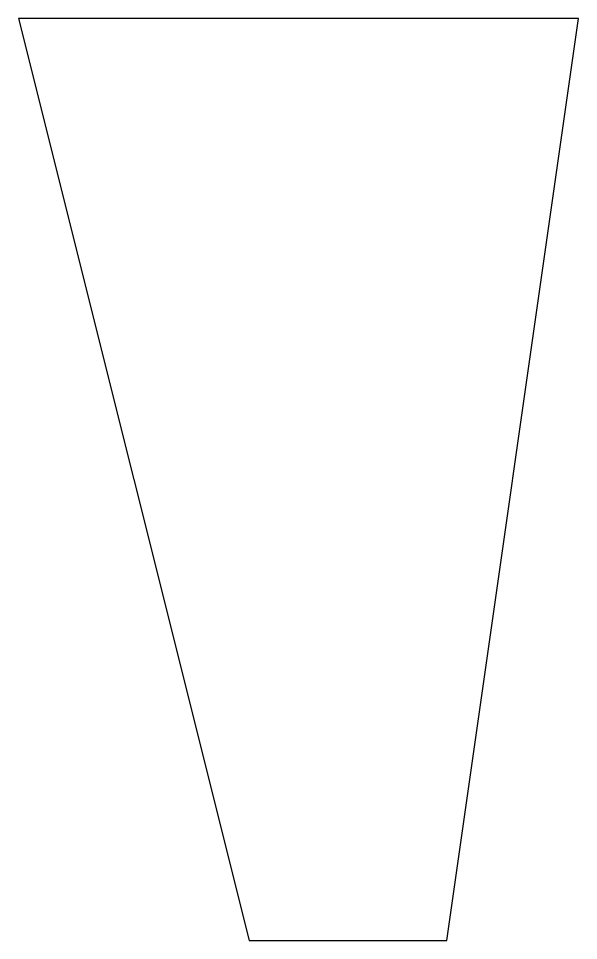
# Model space of a CAD drawing. Header units: metres. Extents: x 2 to 5.4, y 2 to 7.6.
import ezdxf

# ---------------------------------------------------------------- set-up
doc = ezdxf.new("R2010")
doc.units = ezdxf.units.M

msp = doc.modelspace()

# ---------------------------------------------------------------- linework, layer by layer
msp.add_lwpolyline([(2, 7.6), (3.4, 2), (4.6, 2), (5.4, 7.6), (2, 7.6)], close=True)

doc.saveas('drawing.dxf')
